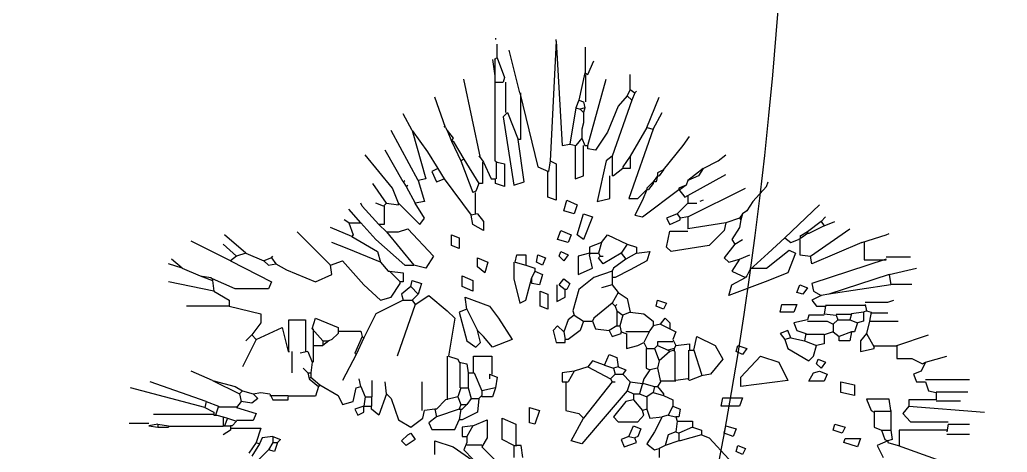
# Model space of a CAD drawing. Header units: inches. Extents: x 242965 to 445791, y 236206 to 423703.
# Drawn here: x 347855.3 to 348033.3, y 354153.1 to 354231.1 of the extents above; entities that cross this region are included whole.
import ezdxf

# ---------------------------------------------------------------- set-up
doc = ezdxf.new("R2010")
doc.units = ezdxf.units.IN
doc.header["$MEASUREMENT"] = 0
doc.layers.add('9', color=251, linetype='Continuous', lineweight=13)
doc.layers.add('NOITHAT', color=8, linetype='Continuous')

# ---------------------------------------------------------------- blocks, each defined once
blk = doc.blocks.new('A$C21B80CA2')
at = {"layer": 'NOITHAT', "linetype": 'Continuous'}
for p, q in [((488.74, 1293.95), (488.74, 1293.68)), ((489.01, 1290.41), (489.01, 1292.86)), ((499.66, 1293.41), (498.56, 1271.84)), ((499.66, 1293.41), (499.66, 1293.68)), ((499.66, 1293.41), (500.75, 1274.57)), ((493.1, 1284.12), (491.19, 1291.77)), ((504.98, 1287.67), (504.98, 1292.31)), ((488.19, 1290.13), (488.6, 1287.13)), ((489.01, 1290.41), (488.46, 1290.13)), ((488.6, 1290.13), (488.6, 1286.04)), ((489.01, 1290.41), (490.37, 1286.86)), ((505.39, 1287.4), (506.48, 1289.86)), ((504.84, 1287.67), (503.75, 1282.76)), ((504.84, 1287.67), (505.39, 1287.4)), ((504.98, 1287.4), (504.98, 1282.49)), ((513.03, 1284.67), (513.03, 1287.4)), ((486, 1272.39), (483, 1286.58)), ((488.6, 1287.13), (488.6, 1271.84)), ((488.6, 1286.04), (490.1, 1286.04)), ((490.37, 1286.86), (490.1, 1286.04)), ((490.51, 1286.04), (490.51, 1280.57)), ((505.39, 1274.57), (508.66, 1286.58)), ((493.1, 1284.12), (496.38, 1270.75)), ((493.24, 1284.12), (493.24, 1275.66)), ((513.03, 1284.67), (512.49, 1283.58)), ((513.03, 1284.67), (513.85, 1284.12)), ((513.85, 1284.12), (513.31, 1282.76)), ((513.85, 1284.12), (514.13, 1284.4)), ((479.73, 1277.85), (477.82, 1283.31)), ((503.75, 1282.76), (503.21, 1281.39)), ((503.75, 1282.76), (504.57, 1282.49)), ((504.57, 1282.49), (504.84, 1281.39)), ((513.31, 1282.76), (509.76, 1272.66)), ((512.49, 1283.58), (510.85, 1281.67)), ((512.49, 1283.58), (513.31, 1282.76)), ((516.03, 1277.85), (518.22, 1283.31)), ((473.72, 1277.3), (472.08, 1280.3)), ((490.92, 1280.57), (490.1, 1279.76)), ((490.92, 1280.57), (492.83, 1275.66)), ((503.21, 1281.39), (502.11, 1274.84)), ((503.21, 1281.39), (504.02, 1281.12)), ((504.84, 1281.39), (504.02, 1281.12)), ((504.02, 1281.12), (504.57, 1280.57)), ((504.84, 1281.39), (504.57, 1280.57)), ((504.57, 1280.57), (504.57, 1278.67)), ((510.85, 1281.67), (508.94, 1277.03)), ((517.13, 1277.57), (518.77, 1280.57)), ((490.1, 1279.76), (492.01, 1267.47)), ((504.57, 1278.67), (504.3, 1277.57)), ((504.57, 1278.67), (504.3, 1277.57)), ((474.81, 1268.29), (469.9, 1277.3)), ((473.72, 1277.3), (476.18, 1268.57)), ((473.72, 1277.3), (476.45, 1273.48)), ((479.73, 1277.85), (479.45, 1278.12)), ((479.73, 1277.85), (480, 1277.3)), ((480, 1277.3), (481.09, 1275.94)), ((480, 1277.3), (480.82, 1275.39)), ((504.3, 1277.57), (504.3, 1275.94)), ((508.94, 1277.03), (506.75, 1273.75)), ((517.13, 1277.57), (512.76, 1265.02)), ((516.03, 1277.85), (513.03, 1272.66)), ((516.03, 1277.85), (517.13, 1277.57)), ((481.09, 1275.94), (480.82, 1275.39)), ((480.82, 1275.39), (481.09, 1275.39)), ((480.82, 1275.39), (482.46, 1271.84)), ((481.09, 1275.39), (483, 1272.11)), ((493.24, 1275.66), (492.83, 1275.66)), ((493.92, 1268.02), (492.83, 1275.66)), ((500.75, 1274.57), (502.11, 1274.84)), ((502.11, 1274.84), (503.21, 1274.57)), ((504.3, 1275.94), (503.21, 1274.57)), ((504.3, 1275.94), (504.84, 1274.57)), ((522.59, 1274.57), (523.68, 1276.21)), ((472.08, 1268.02), (468.81, 1273.75)), ((476.45, 1273.48), (478.36, 1270.47)), ((503.07, 1274.57), (503.07, 1268.57)), ((504.57, 1269.11), (504.57, 1274.57)), ((504.84, 1274.57), (505.39, 1274.57)), ((505.39, 1274.02), (505.39, 1274.57)), ((506.75, 1273.75), (505.39, 1274.02)), ((519.04, 1270.2), (522.59, 1274.57)), ((470.17, 1266.93), (465.26, 1272.93)), ((483, 1272.11), (482.46, 1271.84)), ((482.46, 1271.84), (484.64, 1266.11)), ((483, 1272.11), (485.73, 1267.75)), ((486, 1272.39), (485.73, 1272.66)), ((486, 1272.39), (486.55, 1271.57)), ((486.41, 1271.57), (486.41, 1267.75)), ((486.55, 1271.57), (487.92, 1268.57)), ((488.6, 1271.84), (489.01, 1271.57)), ((488.87, 1271.57), (488.87, 1268.57)), ((489.01, 1271.57), (490.37, 1271.29)), ((490.37, 1271.29), (490.37, 1267.2)), ((498.56, 1271.84), (498.29, 1269.93)), ((498.56, 1271.84), (499.66, 1271.29)), ((499.66, 1271.29), (499.66, 1264.74)), ((508.66, 1271.84), (507.03, 1264.47)), ((509.76, 1272.66), (508.66, 1271.84)), ((509.76, 1272.66), (509.76, 1269.11)), ((513.03, 1272.66), (511.67, 1270.75)), ((513.03, 1272.66), (513.03, 1270.47)), ((526.14, 1270.47), (528.87, 1271.84)), ((528.87, 1271.84), (530.23, 1272.93)), ((478.36, 1270.47), (477.27, 1269.93)), ((477.27, 1269.93), (478.09, 1268.02)), ((478.36, 1270.47), (479.45, 1268.57)), ((496.38, 1270.75), (498.29, 1269.93)), ((498.15, 1265.29), (498.15, 1269.93)), ((511.67, 1270.47), (510.03, 1269.11)), ((511.67, 1270.75), (511.67, 1270.47)), ((513.03, 1270.47), (511.67, 1270.47)), ((519.04, 1270.2), (517.95, 1269.66)), ((517.95, 1269.66), (517.95, 1269.11)), ((519.04, 1270.2), (518.22, 1269.11)), ((526.14, 1270.47), (523.41, 1268.29)), ((526.14, 1270.47), (525.32, 1269.11)), ((469.08, 1264.2), (466.62, 1267.75)), ((472.08, 1268.02), (472.36, 1268.29)), ((472.08, 1268.02), (472.63, 1267.2)), ((476.18, 1268.57), (474.81, 1268.29)), ((474.81, 1268.29), (475.9, 1264.47)), ((478.09, 1268.02), (479.45, 1268.57)), ((479.45, 1268.57), (484.37, 1262.01)), ((485.73, 1267.75), (485.19, 1266.38)), ((486.41, 1267.75), (485.73, 1267.75)), ((487.92, 1268.57), (488.74, 1268.57)), ((488.74, 1267.75), (488.74, 1268.57)), ((490.37, 1267.2), (488.74, 1267.75)), ((492.01, 1267.47), (493.92, 1268.02)), ((503.07, 1268.57), (504.57, 1269.11)), ((509.35, 1265.02), (509.35, 1269.11)), ((510.03, 1269.11), (509.76, 1269.11)), ((517.13, 1268.02), (516.03, 1266.93)), ((517.13, 1267.75), (516.31, 1266.65)), ((517.95, 1269.11), (517.13, 1268.02)), ((517.67, 1268.02), (517.13, 1268.02)), ((517.13, 1268.02), (517.13, 1267.75)), ((517.95, 1269.11), (517.67, 1268.02)), ((517.95, 1269.11), (518.22, 1269.11)), ((523.41, 1268.29), (523.13, 1267.47)), ((523.41, 1265.56), (530.23, 1269.38)), ((525.32, 1269.11), (523.41, 1268.29)), ((537.6, 1267.2), (537.88, 1268.02)), ((471.26, 1264.2), (470.17, 1266.93)), ((472.63, 1267.2), (472.9, 1267.47)), ((472.63, 1267.2), (474.27, 1264.2)), ((485.19, 1266.38), (484.64, 1266.11)), ((485.05, 1266.11), (485.05, 1262.28)), ((514.4, 1265.02), (516.03, 1266.65)), ((515.22, 1261.74), (521.77, 1266.65)), ((516.03, 1266.65), (515.22, 1264.74)), ((516.03, 1266.93), (516.03, 1266.65)), ((516.03, 1266.65), (516.31, 1266.65)), ((523.13, 1267.47), (521.77, 1266.93)), ((521.77, 1266.93), (521.77, 1266.65)), ((521.77, 1266.65), (522.04, 1266.65)), ((521.77, 1266.65), (522.86, 1265.29)), ((523.13, 1267.47), (522.04, 1266.65)), ((523.41, 1261.74), (533.78, 1266.93)), ((535.14, 1264.47), (537.6, 1267.2)), ((464.71, 1263.65), (464.44, 1264.2)), ((468.53, 1263.65), (467.17, 1264.2)), ((469.08, 1264.2), (468.53, 1263.65)), ((469.08, 1264.2), (471.26, 1263.92)), ((471.26, 1263.92), (471.26, 1264.2)), ((471.26, 1264.2), (475.08, 1260.37)), ((475.9, 1264.47), (474.27, 1264.2)), ((475.9, 1261.47), (474.27, 1264.2)), ((499.66, 1264.74), (498.15, 1265.29)), ((501.02, 1262.83), (501.57, 1264.74)), ((501.57, 1264.74), (503.48, 1263.92)), ((507.03, 1264.47), (509.35, 1265.02)), ((512.76, 1265.02), (514.4, 1265.02)), ((515.22, 1264.74), (513.85, 1262.01)), ((523.41, 1264.2), (521.5, 1262.28)), ((522.86, 1265.29), (523.41, 1265.56)), ((523.41, 1265.56), (523.41, 1264.2)), ((523.41, 1264.2), (525.04, 1264.2)), ((526.14, 1264.74), (525.59, 1264.47)), ((535.14, 1264.47), (534.05, 1262.83)), ((535.14, 1264.47), (534.05, 1262.83)), ((464.44, 1260.65), (462.26, 1263.1)), ((467.71, 1260.37), (464.71, 1263.65)), ((468.67, 1263.65), (468.67, 1260.37)), ((502.93, 1262.28), (501.02, 1262.83)), ((503.48, 1263.92), (502.93, 1262.28)), ((534.05, 1262.83), (533.24, 1262.28)), ((540.88, 1257.92), (547.16, 1263.92)), ((462.26, 1260.65), (461.44, 1261.19)), ((462.26, 1260.65), (464.44, 1260.65)), ((462.26, 1260.65), (463.07, 1258.46)), ((464.44, 1260.65), (467.17, 1257.64)), ((475.08, 1260.37), (475.9, 1261.47)), ((485.46, 1262.28), (484.37, 1262.01)), ((484.64, 1260.37), (484.37, 1262.01)), ((485.46, 1262.28), (486.55, 1260.92)), ((486.55, 1260.92), (486.55, 1259.28)), ((503.48, 1258.46), (504.57, 1262.28)), ((504.57, 1262.28), (506.21, 1261.74)), ((506.21, 1261.74), (504.57, 1257.64)), ((513.85, 1262.01), (515.22, 1261.74)), ((521.5, 1262.28), (519.58, 1261.47)), ((519.58, 1261.47), (520.13, 1260.37)), ((520.13, 1260.37), (522.04, 1261.19)), ((521.5, 1262.28), (522.04, 1261.47)), ((523.41, 1261.74), (522.04, 1261.47)), ((522.04, 1261.19), (522.04, 1261.47)), ((523.41, 1261.74), (523.41, 1259.56)), ((530.23, 1260.65), (523.41, 1259.56)), ((530.23, 1260.65), (529.96, 1259.28)), ((532.69, 1261.47), (530.23, 1260.65)), ((533.24, 1262.28), (532.69, 1261.47)), ((532.69, 1261.47), (532.96, 1261.19)), ((532.96, 1261.19), (532.69, 1259.83)), ((533.24, 1262.28), (532.96, 1261.19)), ((547.43, 1260.92), (544.97, 1259.01)), ((547.43, 1260.92), (548.25, 1261.74)), ((547.43, 1260.92), (547.98, 1260.1)), ((547.98, 1260.1), (549.89, 1260.92)), ((458.98, 1253), (452.97, 1259.01)), ((462.8, 1258.19), (458.98, 1259.83)), ((468.67, 1260.37), (467.71, 1260.37)), ((467.71, 1260.37), (469.08, 1259.01)), ((469.08, 1259.01), (473.99, 1253)), ((469.08, 1259.01), (471.26, 1259.01)), ((471.26, 1259.01), (472.9, 1259.56)), ((472.9, 1259.56), (477.54, 1254.64)), ((486.55, 1259.28), (484.64, 1260.37)), ((499.93, 1257.64), (500.48, 1259.28)), ((500.48, 1259.28), (502.39, 1258.46)), ((519.58, 1256.28), (520.13, 1259.15)), ((520.13, 1259.15), (523.41, 1259.15)), ((529.96, 1259.28), (527.23, 1256.55)), ((532.69, 1259.83), (531.32, 1257.64)), ((544.97, 1259.01), (543.61, 1258.19)), ((544.97, 1258.74), (543.88, 1257.92)), ((544.97, 1259.01), (544.97, 1258.74)), ((545.25, 1258.74), (544.97, 1258.74)), ((547.98, 1260.1), (545.25, 1258.74)), ((545.52, 1254.64), (552.62, 1259.56)), ((559.17, 1258.46), (559.72, 1258.74)), ((440.96, 1253.82), (433.86, 1257.37)), ((443.69, 1255.19), (439.87, 1258.46)), ((461.98, 1256.01), (459.25, 1257.1)), ((463.07, 1258.46), (462.8, 1258.19)), ((462.8, 1258.19), (467.44, 1255.46)), ((467.17, 1257.64), (472.36, 1253)), ((480.82, 1256.55), (480.82, 1258.46)), ((480.82, 1258.46), (482.18, 1257.92)), ((482.18, 1257.92), (482.18, 1256.01)), ((501.84, 1257.1), (499.93, 1257.64)), ((502.39, 1258.46), (501.84, 1257.1)), ((504.57, 1257.64), (503.48, 1258.46)), ((507.85, 1257.1), (505.66, 1256.28)), ((507.85, 1257.1), (507.3, 1255.19)), ((507.85, 1257.1), (508.94, 1258.46)), ((508.94, 1258.46), (512.49, 1256.83)), ((531.32, 1257.64), (531.87, 1256.83)), ((531.87, 1256.83), (533.24, 1257.64)), ((540.88, 1257.92), (537.88, 1255.19)), ((540.88, 1257.92), (541.97, 1257.1)), ((541.97, 1257.1), (543.34, 1257.64)), ((543.88, 1257.92), (543.34, 1257.64)), ((543.61, 1258.19), (543.88, 1257.92)), ((543.61, 1257.64), (543.61, 1254.91)), ((554.8, 1257.1), (545.79, 1253.28)), ((554.8, 1257.1), (559.17, 1258.46)), ((555.21, 1257.1), (555.21, 1253.96)), ((442.05, 1254.64), (439.6, 1256.83)), ((443.69, 1255.19), (442.05, 1254.64)), ((443.69, 1255.19), (446.97, 1253.82)), ((467.99, 1253.55), (461.98, 1256.01)), ((467.44, 1255.46), (467.99, 1253.55)), ((482.18, 1256.01), (480.82, 1256.55)), ((500.2, 1254.64), (500.48, 1255.46)), ((500.48, 1255.46), (501.84, 1254.91)), ((505.66, 1255.19), (503.62, 1254.64)), ((505.66, 1256.28), (505.66, 1255.19)), ((505.66, 1255.19), (507.3, 1255.19)), ((505.66, 1255.19), (505.66, 1254.91)), ((507.3, 1255.19), (507.57, 1254.64)), ((511.4, 1255.19), (508.12, 1253.28)), ((512.49, 1256.83), (511.4, 1255.19)), ((511.4, 1255.19), (512.21, 1254.1)), ((514.13, 1255.19), (512.21, 1254.1)), ((512.49, 1256.83), (514.13, 1256.28)), ((514.13, 1256.28), (514.13, 1255.19)), ((514.13, 1255.19), (516.58, 1255.46)), ((516.58, 1255.46), (516.03, 1253.82)), ((520.4, 1255.46), (519.58, 1256.28)), ((527.23, 1256.55), (520.4, 1255.46)), ((531.87, 1256.83), (529.96, 1254.37)), ((537.88, 1255.19), (534.6, 1252.18)), ((537.6, 1252.46), (541.7, 1255.73)), ((542.79, 1255.19), (541.43, 1251.64)), ((541.7, 1255.73), (542.79, 1255.19)), ((432.23, 1252.46), (430.31, 1254.1)), ((442.05, 1254.64), (440.96, 1253.82)), ((440.96, 1253.82), (448.33, 1250)), ((448.33, 1254.37), (446.97, 1253.82)), ((446.97, 1253.82), (447.79, 1253)), ((448.33, 1254.37), (448.6, 1254.64)), ((448.33, 1254.37), (449.15, 1253.28)), ((458.98, 1253), (461.16, 1253.82)), ((461.16, 1253.82), (464.98, 1249.46)), ((467.99, 1253.55), (469.35, 1251.91)), ((477.54, 1254.64), (476.18, 1252.46)), ((485.46, 1252.73), (485.46, 1254.37)), ((485.46, 1254.37), (487.37, 1253.55)), ((487.37, 1253.55), (486.82, 1251.64)), ((492.01, 1253.55), (492.01, 1250.55)), ((492.29, 1253.55), (492.56, 1254.91)), ((492.29, 1253.55), (494.19, 1253)), ((492.56, 1254.91), (494.19, 1254.91)), ((494.19, 1254.91), (494.19, 1253)), ((496.11, 1253.55), (496.38, 1254.91)), ((497.2, 1253), (496.11, 1253.55)), ((496.38, 1254.91), (497.74, 1254.37)), ((497.74, 1254.37), (497.2, 1253)), ((501.02, 1253.82), (500.2, 1254.64)), ((501.84, 1254.91), (501.02, 1253.82)), ((503.62, 1254.64), (503.62, 1251.36)), ((506.21, 1252.46), (505.66, 1254.91)), ((507.3, 1254.37), (507.57, 1254.64)), ((508.12, 1253.28), (507.3, 1254.37)), ((507.57, 1254.64), (508.12, 1254.64)), ((512.21, 1254.1), (510.03, 1252.46)), ((516.03, 1253.82), (513.03, 1252.18)), ((529.96, 1254.37), (530.78, 1253.55)), ((530.78, 1253.55), (532.69, 1254.1)), ((532.69, 1254.1), (531.32, 1251.91)), ((532.69, 1254.1), (534.6, 1254.91)), ((543.61, 1254.91), (545.52, 1254.64)), ((545.79, 1253.28), (545.52, 1254.64)), ((559.17, 1254.1), (545.79, 1249.73)), ((555.21, 1253.96), (559.17, 1253.96)), ((559.17, 1254.5), (563.54, 1254.5)), ((432.23, 1252.46), (429.77, 1253.28)), ((432.23, 1252.46), (435.5, 1251.09)), ((447.79, 1253), (449.15, 1253.28)), ((449.15, 1253.28), (451.06, 1252.18)), ((451.06, 1252.18), (456.25, 1250)), ((459.25, 1251.36), (458.98, 1253)), ((469.35, 1251.91), (469.63, 1251.91)), ((469.63, 1251.91), (471.54, 1250)), ((469.63, 1251.91), (472.08, 1251.64)), ((472.08, 1251.64), (472.08, 1250)), ((472.36, 1253), (473.99, 1253)), ((476.18, 1252.46), (473.99, 1253)), ((486.82, 1251.64), (485.46, 1252.73)), ((494.19, 1253), (495.83, 1252.46)), ((495.83, 1251.91), (495.29, 1250.82)), ((495.83, 1252.46), (495.83, 1251.91)), ((495.83, 1251.91), (497.2, 1251.36)), ((503.62, 1251.36), (506.21, 1252.46)), ((509.76, 1251.91), (506.48, 1250.82)), ((510.03, 1252.46), (509.76, 1251.91)), ((509.76, 1251.91), (509.76, 1250.82)), ((513.03, 1252.18), (510.3, 1250.82)), ((531.32, 1251.91), (533.78, 1250.82)), ((534.6, 1252.18), (534.05, 1251.09)), ((534.6, 1252.18), (534.05, 1251.09)), ((534.6, 1252.46), (537.6, 1252.46)), ((541.43, 1251.64), (537.33, 1250)), ((559.72, 1251.36), (564.63, 1252.46)), ((437.96, 1248.36), (429.77, 1250)), ((435.5, 1251.09), (437.68, 1250.27)), ((435.5, 1251.09), (437.41, 1250.82)), ((437.41, 1250.82), (437.68, 1250.55)), ((441.78, 1248.77), (437.68, 1250.55)), ((437.68, 1250.55), (437.68, 1250.27)), ((437.68, 1250.27), (437.96, 1248.36)), ((448.33, 1250), (447.79, 1248.77)), ((456.25, 1250), (459.25, 1251.36)), ((471.54, 1249.73), (471.54, 1250)), ((472.08, 1250), (471.54, 1250)), ((473.45, 1249.18), (473.72, 1250.27)), ((473.72, 1250.27), (475.36, 1249.73)), ((482.73, 1249.18), (482.73, 1251.09)), ((482.73, 1251.09), (484.64, 1250.27)), ((484.64, 1250.27), (484.64, 1248.36)), ((492.01, 1250.55), (493.1, 1246.18)), ((494.19, 1246.72), (495.29, 1250.82)), ((495.29, 1249.73), (495.29, 1250.82)), ((497.2, 1251.36), (496.65, 1249.46)), ((500.2, 1249.46), (501.02, 1250.55)), ((501.02, 1250.55), (502.11, 1249.73)), ((506.48, 1250.82), (503.75, 1248.64)), ((510.3, 1250.82), (509.76, 1250.82)), ((509.76, 1250.82), (509.76, 1249.46)), ((537.33, 1250), (530.78, 1247.54)), ((531.32, 1249.46), (533.78, 1250.82)), ((534.05, 1251.09), (533.78, 1250.82)), ((559.72, 1251.36), (548.8, 1247.82)), ((559.72, 1251.36), (559.99, 1249.46)), ((437.96, 1248.36), (440.69, 1246.72)), ((447.79, 1248.77), (441.78, 1248.77)), ((464.98, 1249.46), (467.99, 1246.72)), ((469.9, 1247.27), (471.54, 1249.73)), ((473.45, 1249.18), (471.81, 1247.82)), ((473.45, 1249.18), (474.81, 1247.82)), ((475.36, 1249.73), (474.81, 1247.82)), ((484.64, 1248.36), (482.73, 1249.18)), ((496.65, 1249.46), (495.29, 1249.73)), ((496.79, 1245.63), (496.79, 1248.36)), ((496.79, 1248.36), (498.15, 1247.82)), ((499.79, 1249.46), (499.79, 1246.45)), ((500.2, 1249.46), (501.29, 1248.64)), ((501.29, 1247.27), (501.29, 1248.64)), ((501.57, 1248.64), (501.29, 1248.64)), ((502.11, 1249.73), (501.57, 1248.64)), ((503.75, 1248.64), (502.66, 1244.81)), ((509.76, 1249.46), (507.85, 1248.91)), ((509.76, 1249.46), (510.85, 1248.09)), ((510.85, 1248.09), (509.76, 1246.18)), ((510.85, 1248.09), (512.49, 1247)), ((530.78, 1247.54), (531.32, 1249.46)), ((543.06, 1248.09), (543.61, 1249.46)), ((544.16, 1247.82), (543.06, 1248.09)), ((543.61, 1249.46), (544.97, 1248.91)), ((544.97, 1248.91), (544.16, 1247.82)), ((545.79, 1249.73), (546.06, 1248.36)), ((546.06, 1248.36), (547.43, 1247.54)), ((559.99, 1249.46), (548.8, 1247.82)), ((559.99, 1249.59), (563.81, 1249.59)), ((440.69, 1246.72), (440.69, 1245.63)), ((472.08, 1246.72), (467.17, 1244.27)), ((467.99, 1246.72), (469.9, 1247.27)), ((471.81, 1247.82), (472.08, 1246.72)), ((472.08, 1246.72), (473.72, 1246.72)), ((474.81, 1247.82), (473.72, 1246.72)), ((473.72, 1246.72), (474.27, 1245.91)), ((474.27, 1245.91), (476.72, 1247.54)), ((476.72, 1247.54), (480, 1244.81)), ((483.28, 1247.27), (487.64, 1245.63)), ((483.55, 1245.09), (483.28, 1247.27)), ((493.1, 1246.18), (494.19, 1246.72)), ((498.15, 1247.82), (498.15, 1245.09)), ((499.79, 1246.45), (501.29, 1247.27)), ((512.49, 1247), (513.03, 1244.54)), ((517.67, 1245.63), (517.95, 1246.72)), ((517.95, 1246.72), (519.58, 1246.18)), ((547.43, 1247.54), (545.79, 1246.72)), ((545.79, 1246.72), (546.61, 1245.63)), ((548.8, 1247.82), (547.43, 1247.54)), ((555.35, 1246.32), (559.44, 1246.32)), ((559.44, 1246.32), (560.53, 1246.72)), ((440.69, 1245.63), (433.04, 1245.63)), ((440.69, 1245.63), (446.42, 1244.27)), ((474.27, 1245.91), (470.99, 1236.62)), ((480, 1244.81), (481.37, 1243.45)), ((483.55, 1245.09), (482.18, 1244.54)), ((482.18, 1244.54), (483.55, 1239.35)), ((483.55, 1245.09), (485.46, 1241.26)), ((487.64, 1245.63), (489.28, 1243.45)), ((498.15, 1245.09), (496.79, 1245.63)), ((502.66, 1244.81), (502.93, 1243.99)), ((509.76, 1246.18), (506.48, 1243.45)), ((509.76, 1246.18), (510.3, 1245.63)), ((510.3, 1245.63), (510.58, 1245.91)), ((510.3, 1245.63), (510.58, 1244.81)), ((510.58, 1244.81), (511.67, 1243.99)), ((510.58, 1244.81), (510.58, 1242.08)), ((513.03, 1244.54), (511.67, 1243.99)), ((513.03, 1244.54), (515.49, 1244.27)), ((519.04, 1245.09), (517.67, 1245.63)), ((519.58, 1246.18), (519.04, 1245.09)), ((540.06, 1244.54), (540.33, 1245.91)), ((542.52, 1244.54), (540.06, 1244.54)), ((540.33, 1245.91), (543.06, 1245.91)), ((543.06, 1245.91), (542.52, 1244.54)), ((546.61, 1245.63), (548.25, 1245.63)), ((548.25, 1245.63), (547.98, 1244.27)), ((555.35, 1245.77), (548.25, 1245.77)), ((555.08, 1244.54), (552.89, 1244.27)), ((555.62, 1244.81), (555.08, 1244.54)), ((555.08, 1244.54), (555.08, 1242.9)), ((555.35, 1245.91), (555.62, 1244.81)), ((555.62, 1244.81), (556.44, 1244.54)), ((556.44, 1244.54), (556.17, 1242.9)), ((446.42, 1244.27), (446.42, 1242.63)), ((451.47, 1243.17), (454.47, 1243.17)), ((451.47, 1237.44), (451.47, 1243.17)), ((454.47, 1243.17), (454.47, 1237.44)), ((455.7, 1241.54), (456.25, 1243.45)), ((456.25, 1243.45), (460.34, 1241.81)), ((467.17, 1244.27), (464.98, 1239.9)), ((481.37, 1243.45), (480.27, 1236.62)), ((489.28, 1243.45), (491.74, 1239.62)), ((501.84, 1243.17), (501.02, 1240.99)), ((502.93, 1243.99), (501.84, 1243.17)), ((502.93, 1243.99), (504.57, 1242.9)), ((504.57, 1242.9), (504.02, 1241.26)), ((504.57, 1242.9), (506.21, 1242.9)), ((506.48, 1243.45), (506.21, 1242.9)), ((506.21, 1242.9), (506.75, 1241.54)), ((511.67, 1243.99), (511.12, 1242.08)), ((515.49, 1244.27), (517.13, 1242.9)), ((517.13, 1242.9), (517.13, 1242.08)), ((518.49, 1242.36), (519.31, 1243.45)), ((519.31, 1243.45), (520.13, 1242.63)), ((544.97, 1243.17), (542.52, 1242.63)), ((545.25, 1243.99), (544.97, 1243.17)), ((544.97, 1242.9), (548.52, 1242.9)), ((547.98, 1243.99), (545.25, 1243.99)), ((547.98, 1244.27), (550.16, 1243.99)), ((548.52, 1242.9), (549.61, 1242.36)), ((550.43, 1243.17), (549.61, 1242.36)), ((552.89, 1244.13), (550.16, 1244.13)), ((550.16, 1243.99), (550.43, 1243.17)), ((550.43, 1243.17), (552.62, 1243.17)), ((552.89, 1244.27), (552.62, 1243.17)), ((552.62, 1243.17), (553.98, 1242.63)), ((555.08, 1242.9), (553.98, 1242.63)), ((556.17, 1242.9), (555.62, 1240.72)), ((556.17, 1242.9), (561.35, 1242.9)), ((556.44, 1244.4), (559.44, 1244.4)), ((446.42, 1242.63), (444.78, 1240.44)), ((445.6, 1239.62), (450.24, 1241.81)), ((450.24, 1241.81), (451.34, 1237.44)), ((455.7, 1241.54), (457.61, 1239.35)), ((455.84, 1241.54), (455.84, 1238.54)), ((460.34, 1241.81), (460.34, 1240.72)), ((460.34, 1241.13), (464.44, 1241.13)), ((464.44, 1241.13), (464.71, 1240.17)), ((486, 1239.08), (485.46, 1241.26)), ((486.55, 1240.17), (485.46, 1241.26)), ((499.93, 1242.08), (499.11, 1241.26)), ((499.11, 1241.26), (499.66, 1239.08)), ((501.02, 1240.99), (499.93, 1242.08)), ((501.02, 1240.99), (501.29, 1239.62)), ((504.02, 1241.26), (501.84, 1239.62)), ((506.75, 1241.54), (509.21, 1241.26)), ((510.58, 1242.08), (509.21, 1241.26)), ((509.21, 1241.26), (509.76, 1240.17)), ((510.58, 1242.08), (511.12, 1242.08)), ((511.12, 1242.08), (511.4, 1240.99)), ((511.4, 1240.72), (511.4, 1240.99)), ((511.4, 1240.99), (512.21, 1240.72)), ((516.58, 1240.99), (512.21, 1240.99)), ((516.58, 1241.26), (515.49, 1239.08)), ((517.13, 1242.08), (516.58, 1241.26)), ((518.49, 1242.36), (517.13, 1242.08)), ((518.49, 1242.36), (520.13, 1241.54)), ((520.13, 1242.63), (520.13, 1241.54)), ((520.13, 1241.54), (521.22, 1240.99)), ((521.22, 1240.99), (520.68, 1239.62)), ((541.43, 1241.26), (540.06, 1240.72)), ((541.97, 1239.9), (541.43, 1241.26)), ((542.52, 1242.63), (543.06, 1241.26)), ((543.06, 1241.26), (544.7, 1240.72)), ((549.61, 1240.99), (547.98, 1240.44)), ((549.61, 1242.36), (549.61, 1240.99)), ((549.61, 1240.99), (550.71, 1240.17)), ((552.89, 1240.99), (550.71, 1240.17)), ((552.89, 1240.99), (552.62, 1239.35)), ((553.44, 1240.99), (552.89, 1240.99)), ((553.98, 1242.63), (553.44, 1240.99)), ((445.6, 1239.62), (443.14, 1234.71)), ((444.78, 1240.44), (443.69, 1239.35)), ((444.78, 1240.44), (445.6, 1239.62)), ((457.61, 1239.35), (458.71, 1239.35)), ((457.61, 1239.35), (457.61, 1238.54)), ((458.71, 1239.35), (457.61, 1238.54)), ((459.25, 1239.62), (458.71, 1239.35)), ((460.34, 1240.72), (459.25, 1239.62)), ((464.71, 1240.17), (463.35, 1237.17)), ((464.98, 1239.9), (463.62, 1236.9)), ((464.71, 1240.17), (464.98, 1239.9)), ((483.55, 1239.35), (485.19, 1238.26)), ((488.19, 1238.26), (486.55, 1240.17)), ((491.74, 1239.62), (488.19, 1238.26)), ((501.84, 1239.62), (501.29, 1239.62)), ((501.29, 1239.08), (501.29, 1239.62)), ((509.76, 1240.17), (511.4, 1240.72)), ((512.35, 1240.72), (512.35, 1237.99)), ((517.95, 1239.22), (517.95, 1238.54)), ((520.68, 1239.22), (517.95, 1239.22)), ((520.68, 1239.62), (521.22, 1238.54)), ((524.5, 1237.72), (525.04, 1240.17)), ((525.04, 1240.17), (528.32, 1238.54)), ((540.06, 1240.72), (540.88, 1239.62)), ((541.97, 1239.9), (540.88, 1239.62)), ((540.88, 1239.62), (541.43, 1237.99)), ((541.97, 1239.9), (544.43, 1239.35)), ((544.7, 1240.72), (544.43, 1239.35)), ((544.43, 1239.35), (546.61, 1238.54)), ((544.7, 1240.58), (547.98, 1240.58)), ((547.98, 1240.44), (547.98, 1238.81)), ((550.71, 1239.35), (550.71, 1240.17)), ((552.62, 1239.35), (550.71, 1239.35)), ((555.62, 1240.72), (554.53, 1239.35)), ((554.53, 1239.35), (554.53, 1237.44)), ((555.62, 1240.72), (556.98, 1238.26)), ((561.08, 1238.54), (566.81, 1240.44)), ((451.34, 1237.44), (451.61, 1237.44)), ((452.02, 1237.44), (452.02, 1233.62)), ((454.88, 1237.44), (453.52, 1237.17)), ((454.88, 1237.44), (455.7, 1235.53)), ((455.84, 1238.54), (455.84, 1235.53)), ((455.98, 1238.54), (457.61, 1238.54)), ((485.19, 1238.26), (486, 1239.08)), ((499.66, 1239.08), (501.29, 1239.08)), ((512.35, 1237.99), (514.4, 1238.54)), ((514.4, 1238.54), (515.49, 1239.08)), ((515.49, 1239.08), (516.03, 1237.99)), ((515.9, 1237.99), (515.9, 1234.44)), ((516.03, 1237.99), (517.4, 1237.99)), ((517.95, 1238.54), (517.4, 1237.99)), ((517.4, 1237.99), (518.22, 1235.8)), ((517.95, 1238.54), (519.86, 1237.72)), ((520.13, 1237.44), (518.22, 1235.8)), ((520.95, 1237.99), (519.86, 1237.72)), ((519.86, 1237.72), (520.13, 1237.44)), ((520.95, 1237.72), (520.13, 1237.44)), ((521.22, 1238.54), (520.95, 1237.99)), ((520.95, 1237.99), (520.95, 1237.72)), ((520.95, 1237.72), (520.95, 1237.44)), ((521.09, 1237.44), (521.09, 1232.25)), ((521.22, 1238.54), (523.68, 1238.81)), ((523.54, 1237.72), (523.54, 1232.53)), ((523.68, 1238.81), (523.68, 1237.72)), ((523.68, 1237.72), (524.5, 1237.72)), ((524.5, 1237.72), (525.86, 1233.35)), ((528.32, 1238.54), (529.69, 1236.08)), ((532.14, 1237.44), (532.42, 1238.54)), ((533.24, 1236.9), (532.14, 1237.44)), ((532.42, 1238.54), (534.05, 1237.99)), ((534.05, 1237.99), (533.24, 1236.9)), ((541.43, 1237.99), (545.25, 1235.8)), ((546.06, 1236.62), (546.61, 1238.54)), ((547.98, 1238.81), (546.61, 1238.54)), ((554.53, 1237.44), (556.98, 1237.99)), ((561.08, 1238.4), (556.98, 1238.4)), ((556.98, 1237.99), (556.98, 1238.26)), ((561.08, 1238.54), (561.08, 1236.21)), ((463.62, 1236.9), (461.16, 1232.25)), ((463.35, 1237.17), (463.62, 1236.9)), ((480, 1236.62), (480, 1228.71)), ((480.27, 1236.62), (481.91, 1236.08)), ((481.91, 1236.08), (482.18, 1235.53)), ((484.78, 1236.62), (488.05, 1236.62)), ((484.78, 1233.62), (484.78, 1236.62)), ((488.05, 1236.62), (488.05, 1233.35)), ((506.21, 1235.8), (505.39, 1234.71)), ((508.39, 1234.99), (506.21, 1235.8)), ((508.39, 1234.99), (509.21, 1236.9)), ((509.21, 1236.9), (510.58, 1236.35)), ((510.58, 1236.35), (510.85, 1234.71)), ((518.22, 1235.8), (517.95, 1234.44)), ((529.69, 1236.08), (527.5, 1233.35)), ((532.96, 1232.8), (536.51, 1236.62)), ((536.51, 1236.62), (539.79, 1235.53)), ((545.25, 1235.8), (546.06, 1236.62)), ((546.61, 1235.26), (546.88, 1236.08)), ((546.88, 1236.08), (548.25, 1235.53)), ((561.08, 1236.21), (563.81, 1236.21)), ((563.81, 1236.21), (565.72, 1235.26)), ((566.27, 1235.53), (570.09, 1236.62)), ((437.68, 1232.25), (433.86, 1233.89)), ((454.88, 1233.62), (454.06, 1234.44)), ((455.7, 1235.53), (455.43, 1233.62)), ((482.18, 1235.53), (483.55, 1235.26)), ((482.32, 1235.53), (482.32, 1230.89)), ((483.55, 1235.26), (483.82, 1233.62)), ((502.93, 1233.89), (500.75, 1233.62)), ((502.93, 1233.89), (501.84, 1231.98)), ((505.39, 1234.71), (502.93, 1233.89)), ((505.39, 1234.71), (509.48, 1232.53)), ((508.39, 1234.99), (510.03, 1234.44)), ((510.85, 1234.71), (510.03, 1234.44)), ((510.03, 1234.44), (510.3, 1233.35)), ((510.85, 1234.71), (512.21, 1234.17)), ((512.21, 1234.17), (511.67, 1233.35)), ((516.58, 1234.17), (515.49, 1232.53)), ((515.9, 1234.44), (516.58, 1234.17)), ((517.95, 1234.44), (516.58, 1234.17)), ((517.95, 1234.44), (518.49, 1231.98)), ((539.79, 1235.53), (541.43, 1232.25)), ((546.06, 1233.62), (547.16, 1233.89)), ((547.43, 1234.44), (546.61, 1235.26)), ((547.16, 1233.89), (548.52, 1233.35)), ((548.25, 1235.53), (547.43, 1234.44)), ((565.45, 1233.89), (564.08, 1233.35)), ((566.27, 1235.53), (565.45, 1233.89)), ((565.72, 1235.26), (566.27, 1235.53)), ((437.68, 1232.25), (442.6, 1229.8)), ((437.68, 1232.25), (441.78, 1231.16)), ((454.88, 1233.62), (455.43, 1233.62)), ((454.88, 1233.62), (455.16, 1232.53)), ((455.43, 1232.8), (455.16, 1232.53)), ((455.16, 1232.53), (456.79, 1231.16)), ((455.43, 1233.62), (455.43, 1232.8)), ((455.43, 1232.8), (457.07, 1231.44)), ((464.44, 1231.16), (464.16, 1232.53)), ((466.49, 1229.25), (466.49, 1232.25)), ((483.82, 1233.62), (484.91, 1233.62)), ((483.82, 1233.62), (483.82, 1230.89)), ((484.91, 1233.62), (486.28, 1230.34)), ((487.64, 1233.35), (489.01, 1232.8)), ((487.64, 1233.35), (487.64, 1232.53)), ((489.01, 1232.8), (488.74, 1230.89)), ((500.75, 1233.62), (500.75, 1231.98)), ((510.3, 1233.35), (509.48, 1232.53)), ((509.48, 1232.53), (509.76, 1231.98)), ((510.3, 1233.35), (511.67, 1233.35)), ((511.67, 1233.35), (513.03, 1231.98)), ((515.49, 1232.53), (515.22, 1231.71)), ((521.22, 1232.12), (518.49, 1232.12)), ((523.41, 1232.53), (521.22, 1232.25)), ((523.68, 1232.25), (523.41, 1232.53)), ((525.86, 1233.07), (523.68, 1232.25)), ((525.86, 1233.35), (525.86, 1233.07)), ((527.5, 1233.35), (525.86, 1233.07)), ((532.96, 1231.16), (532.96, 1232.8)), ((541.43, 1232.25), (532.96, 1231.16)), ((545.25, 1232.12), (546.06, 1233.62)), ((547.98, 1232.12), (545.25, 1232.12)), ((548.52, 1233.35), (547.98, 1232.12)), ((564.08, 1233.35), (564.63, 1231.98)), ((566.27, 1232.39), (574.19, 1232.39)), ((436.32, 1227.34), (422.94, 1230.89)), ((436.59, 1228.43), (426.49, 1231.98)), ((441.78, 1231.16), (443.14, 1230.34)), ((443.14, 1230.34), (442.6, 1229.8)), ((443.14, 1230.34), (445.05, 1229.8)), ((456.79, 1231.16), (456.25, 1229.39)), ((457.07, 1231.44), (456.79, 1231.16)), ((457.07, 1231.44), (460.34, 1229.52)), ((463.07, 1228.43), (463.62, 1230.89)), ((463.62, 1230.89), (464.44, 1231.16)), ((464.44, 1231.16), (465.26, 1229.25)), ((469.08, 1229.8), (468.81, 1231.98)), ((475.49, 1226.8), (475.49, 1231.98)), ((482.46, 1230.89), (481.91, 1229.25)), ((482.46, 1230.89), (483.82, 1230.89)), ((483.82, 1230.89), (484.37, 1228.98)), ((488.74, 1230.89), (486.28, 1230.34)), ((486.28, 1230.34), (486.28, 1229.52)), ((488.74, 1230.89), (488.19, 1229.25)), ((500.75, 1231.98), (501.84, 1231.98)), ((501.43, 1231.98), (501.43, 1226.8)), ((509.76, 1231.98), (504.57, 1225.43)), ((512.49, 1230.34), (507.03, 1224.07)), ((509.76, 1231.98), (510.3, 1231.98)), ((513.03, 1231.98), (512.49, 1230.34)), ((512.49, 1230.34), (513.58, 1229.8)), ((513.03, 1231.98), (515.22, 1231.71)), ((515.22, 1231.71), (514.67, 1229.8)), ((515.22, 1231.71), (515.49, 1231.71)), ((515.49, 1231.71), (517.4, 1231.16)), ((517.4, 1231.16), (517.13, 1230.07)), ((517.4, 1231.16), (517.95, 1231.16)), ((518.49, 1231.98), (517.95, 1231.16)), ((517.95, 1231.16), (519.04, 1229.8)), ((550.98, 1230.07), (550.98, 1231.98)), ((550.98, 1231.98), (553.44, 1231.44)), ((553.44, 1231.44), (553.44, 1229.52)), ((564.63, 1231.98), (566.27, 1231.98)), ((566.27, 1231.98), (566.81, 1230.34)), ((566.81, 1230.34), (568.18, 1230.07)), ((442.6, 1229.8), (442.87, 1228.43)), ((445.87, 1228.98), (444.78, 1228.16)), ((445.05, 1229.8), (446.42, 1230.07)), ((445.05, 1229.8), (445.87, 1228.98)), ((446.42, 1230.07), (448.06, 1229.8)), ((448.06, 1229.8), (448.6, 1228.71)), ((448.06, 1229.52), (451.34, 1229.52)), ((448.6, 1228.71), (451.34, 1228.71)), ((456.25, 1229.39), (451.34, 1229.39)), ((451.34, 1228.71), (451.34, 1229.25)), ((460.34, 1229.52), (461.16, 1227.89)), ((465.26, 1229.25), (464.98, 1227.62)), ((465.26, 1229.25), (466.35, 1229.25)), ((466.35, 1229.25), (466.35, 1227.62)), ((469.08, 1229.8), (467.71, 1225.98)), ((469.08, 1229.8), (469.9, 1228.98)), ((469.9, 1228.98), (471.26, 1225.16)), ((479.73, 1228.71), (478.09, 1227.07)), ((481.91, 1229.25), (479.73, 1228.71)), ((481.91, 1229.25), (482.46, 1227.89)), ((484.37, 1228.98), (483.55, 1227.89)), ((484.37, 1228.98), (485.73, 1228.98)), ((485.73, 1228.98), (485.46, 1226.52)), ((486.28, 1229.52), (485.73, 1228.98)), ((486.28, 1229.25), (486.28, 1229.52)), ((488.19, 1229.25), (486.28, 1229.25)), ((513.58, 1228.71), (512.21, 1228.43)), ((513.58, 1229.8), (514.67, 1229.8)), ((513.58, 1229.8), (513.58, 1228.71)), ((513.58, 1228.71), (515.22, 1226.8)), ((514.67, 1229.8), (516.03, 1229.25)), ((517.13, 1230.07), (516.03, 1229.25)), ((516.03, 1229.25), (516.03, 1227.07)), ((517.13, 1230.07), (519.04, 1229.52)), ((519.04, 1229.8), (519.04, 1229.52)), ((519.04, 1229.52), (520.68, 1228.71)), ((520.68, 1228.71), (520.68, 1227.62)), ((529.41, 1227.62), (529.69, 1229.12)), ((529.69, 1229.12), (533.24, 1229.12)), ((533.24, 1229.12), (532.69, 1227.62)), ((553.44, 1229.52), (550.98, 1230.07)), ((555.62, 1228.84), (556.44, 1226.8)), ((559.72, 1228.84), (555.62, 1228.84)), ((559.99, 1226.8), (559.72, 1228.84)), ((563.27, 1228.71), (563.27, 1227.62)), ((568.18, 1228.71), (563.27, 1228.71)), ((568.18, 1230.21), (573.91, 1230.21)), ((568.18, 1230.07), (568.18, 1228.71)), ((568.18, 1228.57), (572.55, 1228.57)), ((436.59, 1228.43), (436.32, 1227.34)), ((436.32, 1227.34), (437.96, 1226.52)), ((436.59, 1228.43), (438.78, 1227.62)), ((438.78, 1227.62), (438.23, 1225.98)), ((438.78, 1227.48), (442.05, 1227.48)), ((442.87, 1228.43), (442.05, 1227.34)), ((442.05, 1227.34), (445.6, 1226.25)), ((444.78, 1228.16), (442.87, 1228.43)), ((461.16, 1227.89), (463.07, 1228.43)), ((464.98, 1227.62), (463.35, 1227.07)), ((463.35, 1227.07), (463.89, 1225.98)), ((464.98, 1227.62), (466.35, 1227.62)), ((464.98, 1226.52), (464.98, 1227.62)), ((466.35, 1227.07), (466.35, 1227.62)), ((467.71, 1225.98), (466.35, 1227.07)), ((475.63, 1225.43), (475.9, 1226.8)), ((477.82, 1227.07), (475.9, 1226.8)), ((478.09, 1227.07), (477.82, 1227.07)), ((477.82, 1227.07), (478.09, 1225.7)), ((482.18, 1227.07), (478.09, 1225.7)), ((482.46, 1227.89), (482.18, 1227.07)), ((482.18, 1227.07), (482.46, 1227.07)), ((482.46, 1227.07), (482.18, 1225.16)), ((482.46, 1227.89), (483.55, 1227.89)), ((482.46, 1227.07), (482.73, 1227.07)), ((483.55, 1227.89), (482.73, 1227.07)), ((494.88, 1224.61), (494.88, 1227.34)), ((494.88, 1227.34), (496.65, 1226.8)), ((496.65, 1226.8), (495.83, 1224.34)), ((501.43, 1226.8), (503.75, 1226.25)), ((512.21, 1228.43), (510.03, 1225.7)), ((516.03, 1227.07), (515.22, 1226.8)), ((515.49, 1225.98), (515.22, 1226.8)), ((516.03, 1227.07), (516.58, 1225.43)), ((520.68, 1227.62), (519.86, 1225.98)), ((520.68, 1227.62), (522.04, 1227.07)), ((522.04, 1227.07), (521.77, 1225.7)), ((532.69, 1227.62), (529.41, 1227.62)), ((556.44, 1226.8), (556.98, 1226.52)), ((559.99, 1226.8), (559.99, 1223.25)), ((563.27, 1227.62), (562.17, 1226.25)), ((563.27, 1227.62), (576.91, 1226.52)), ((437.96, 1226.11), (427.04, 1226.11)), ((437.96, 1226.52), (437.96, 1225.98)), ((437.96, 1225.98), (438.23, 1225.98)), ((438.23, 1225.98), (438.5, 1225.98)), ((438.5, 1225.98), (439.6, 1225.7)), ((439.6, 1225.7), (440.42, 1225.43)), ((439.6, 1225.7), (439.6, 1224.07)), ((440.42, 1225.43), (439.87, 1224.07)), ((440.42, 1225.43), (442.05, 1224.88)), ((445.05, 1225.02), (442.05, 1225.02)), ((445.6, 1226.25), (445.05, 1225.02)), ((463.89, 1225.98), (464.98, 1226.52)), ((471.26, 1225.16), (473.45, 1223.79)), ((473.45, 1223.79), (475.63, 1225.43)), ((478.09, 1225.7), (476.72, 1224.61)), ((481.37, 1223.38), (482.18, 1225.16)), ((482.73, 1225.16), (482.18, 1225.16)), ((485.46, 1226.52), (482.73, 1225.16)), ((484.64, 1224.07), (487.23, 1225.16)), ((487.23, 1225.16), (487.23, 1221.88)), ((489.96, 1225.43), (492.42, 1224.34)), ((489.96, 1221.61), (489.96, 1225.43)), ((502.39, 1221.33), (504.57, 1225.43)), ((503.75, 1226.25), (504.57, 1225.43)), ((510.03, 1225.7), (510.85, 1224.75)), ((514.4, 1224.75), (515.49, 1225.98)), ((516.58, 1225.43), (518.77, 1225.7)), ((518.77, 1225.7), (517.4, 1222.97)), ((519.86, 1225.98), (518.77, 1225.7)), ((519.86, 1225.98), (521.22, 1225.7)), ((521.77, 1225.7), (521.22, 1225.7)), ((521.22, 1225.7), (521.5, 1224.88)), ((559.99, 1226.66), (556.98, 1226.66)), ((556.98, 1226.52), (556.98, 1223.79)), ((562.17, 1226.25), (563.54, 1224.75)), ((426.22, 1224.47), (422.67, 1224.47)), ((427.86, 1224.34), (426.22, 1224.07)), ((426.22, 1224.07), (427.86, 1223.79)), ((427.86, 1224.34), (429.77, 1224.07)), ((427.86, 1224.34), (427.86, 1223.79)), ((427.86, 1223.79), (429.77, 1223.79)), ((429.77, 1224.07), (429.77, 1223.79)), ((439.6, 1223.93), (429.77, 1223.93)), ((439.6, 1224.07), (439.87, 1224.07)), ((440.96, 1223.25), (439.6, 1222.43)), ((439.87, 1224.07), (440.14, 1224.07)), ((440.14, 1224.07), (440.96, 1224.07)), ((441.23, 1224.07), (440.96, 1224.07)), ((440.96, 1224.07), (440.96, 1223.25)), ((440.96, 1223.66), (446.42, 1223.66)), ((442.05, 1224.88), (441.23, 1224.07)), ((446.42, 1223.66), (445.6, 1221.06)), ((476.72, 1224.61), (477.27, 1223.38)), ((477.27, 1223.38), (481.37, 1223.38)), ((484.64, 1224.07), (482.73, 1223.79)), ((482.73, 1223.79), (482.73, 1222.15)), ((484.64, 1224.07), (483.55, 1222.15)), ((492.42, 1224.34), (492.42, 1220.52)), ((495.83, 1224.34), (494.88, 1224.61)), ((507.03, 1224.07), (504.3, 1220.79)), ((510.85, 1224.75), (514.4, 1224.75)), ((512.76, 1222.15), (513.58, 1224.07)), ((513.58, 1224.07), (514.94, 1223.52)), ((514.94, 1223.52), (514.4, 1222.15)), ((521.5, 1224.88), (521.22, 1222.97)), ((521.5, 1224.88), (524.23, 1224.88)), ((524.23, 1223.79), (521.77, 1222.7)), ((524.23, 1224.88), (524.23, 1223.79)), ((524.23, 1223.79), (525.86, 1223.25)), ((525.86, 1223.25), (525.86, 1222.43)), ((529.96, 1222.7), (530.23, 1224.07)), ((530.23, 1224.07), (532.14, 1223.52)), ((532.14, 1223.52), (531.6, 1222.15)), ((549.61, 1223.25), (549.89, 1224.34)), ((551.25, 1222.7), (549.61, 1223.25)), ((549.89, 1224.34), (551.8, 1223.79)), ((551.8, 1223.79), (551.25, 1222.7)), ((556.98, 1223.79), (558.35, 1223.25)), ((558.35, 1223.25), (559.99, 1223.25)), ((558.35, 1223.25), (558.9, 1221.61)), ((559.99, 1223.25), (560.26, 1221.61)), ((561.49, 1223.25), (561.49, 1220.52)), ((570.09, 1223.25), (561.49, 1223.25)), ((563.54, 1224.75), (570.36, 1224.75)), ((570.36, 1224.34), (570.09, 1222.97)), ((570.36, 1224.34), (574.19, 1224.34)), ((446.69, 1221.88), (446.15, 1220.79)), ((448.6, 1222.15), (446.69, 1221.88)), ((448.6, 1222.15), (449.97, 1221.61)), ((448.6, 1222.15), (448.6, 1221.06)), ((449.97, 1221.61), (449.42, 1221.06)), ((471.81, 1221.33), (472.9, 1222.43)), ((474.27, 1221.61), (472.63, 1220.52)), ((472.9, 1222.43), (473.45, 1222.7)), ((473.45, 1222.7), (474.27, 1221.61)), ((482.73, 1222.15), (483.55, 1222.15)), ((483.55, 1222.15), (483.55, 1221.06)), ((487.23, 1221.88), (486.28, 1220.24)), ((492.01, 1220.52), (489.96, 1221.61)), ((512.76, 1222.15), (511.4, 1221.61)), ((511.4, 1221.61), (511.94, 1220.24)), ((512.76, 1222.15), (513.85, 1221.88)), ((514.4, 1222.15), (513.85, 1221.88)), ((514.13, 1221.06), (513.85, 1221.88)), ((517.4, 1222.97), (516.03, 1220.79)), ((519.86, 1222.43), (519.31, 1220.52)), ((521.22, 1222.97), (519.86, 1222.43)), ((521.22, 1222.97), (521.77, 1222.7)), ((521.77, 1222.7), (521.77, 1221.33)), ((525.86, 1222.43), (522.04, 1221.33)), ((525.86, 1222.43), (527.23, 1221.88)), ((527.23, 1221.88), (530.78, 1218.06)), ((531.6, 1222.15), (529.96, 1222.7)), ((551.53, 1221.06), (551.8, 1221.74)), ((551.8, 1221.74), (554.53, 1221.74)), ((554.53, 1221.74), (553.98, 1220.24)), ((558.9, 1221.61), (559.44, 1221.33)), ((560.26, 1221.61), (559.44, 1221.33)), ((570.09, 1222.56), (574.19, 1222.56)), ((445.6, 1221.06), (444.24, 1219.15)), ((446.15, 1220.79), (444.78, 1218.61)), ((445.6, 1221.06), (446.15, 1220.79)), ((447.79, 1219.7), (445.87, 1217.79)), ((448.6, 1221.06), (447.79, 1219.7)), ((448.88, 1219.42), (447.79, 1219.7)), ((448.6, 1221.06), (449.42, 1221.06)), ((449.42, 1221.06), (448.88, 1219.42)), ((472.63, 1220.52), (471.81, 1221.33)), ((477.82, 1221.33), (481.09, 1220.24)), ((477.82, 1218.88), (477.82, 1221.33)), ((481.09, 1220.24), (484.64, 1217.79)), ((483.55, 1221.06), (483, 1219.7)), ((483, 1219.7), (484.64, 1218.06)), ((483.55, 1220.65), (486.28, 1220.65)), ((486.28, 1220.24), (487.1, 1219.42)), ((492.01, 1220.52), (492.29, 1220.52)), ((492.01, 1220.52), (492.01, 1218.33)), ((492.29, 1220.52), (492.56, 1220.52)), ((493.38, 1220.52), (492.56, 1220.52)), ((493.65, 1218.33), (493.38, 1220.52)), ((504.3, 1220.79), (502.39, 1221.33)), ((511.94, 1220.24), (514.13, 1221.06)), ((516.03, 1220.79), (517.4, 1219.7)), ((517.4, 1219.7), (518.22, 1219.97)), ((519.31, 1220.52), (518.22, 1219.97)), ((518.22, 1219.97), (518.22, 1218.33)), ((521.77, 1221.33), (519.31, 1220.52)), ((522.04, 1221.33), (521.77, 1221.33)), ((532.14, 1219.42), (532.42, 1220.52)), ((532.42, 1220.52), (533.78, 1219.97)), ((533.78, 1219.97), (533.24, 1218.88)), ((553.98, 1220.24), (551.53, 1221.06)), ((559.44, 1221.33), (557.53, 1220.52)), ((557.53, 1220.52), (558.62, 1218.33)), ((559.44, 1221.33), (559.44, 1221.06)), ((559.44, 1221.06), (561.35, 1220.52)), ((561.35, 1220.52), (571.18, 1216.97)), ((487.1, 1219.42), (489.28, 1217.24)), ((533.24, 1218.88), (532.14, 1219.42))]:
    blk.add_line(p, q, dxfattribs=at)
at = {"layer": 'NOITHAT'}
for ratio, end_param in [(0.512382, 8.508498), (0.768573, 8.827198)]:
    blk.add_ellipse((336.29, 1357), major_axis=(0, 401.18), ratio=ratio, start_param=3.739173, end_param=end_param, dxfattribs=at)

msp = doc.modelspace()

# ---------------------------------------------------------------- block references
at = {"layer": '9'}
msp.add_blockref('A$C21B80CA2', (347452.35, 352933.792), dxfattribs=at)

doc.saveas('drawing.dxf')
